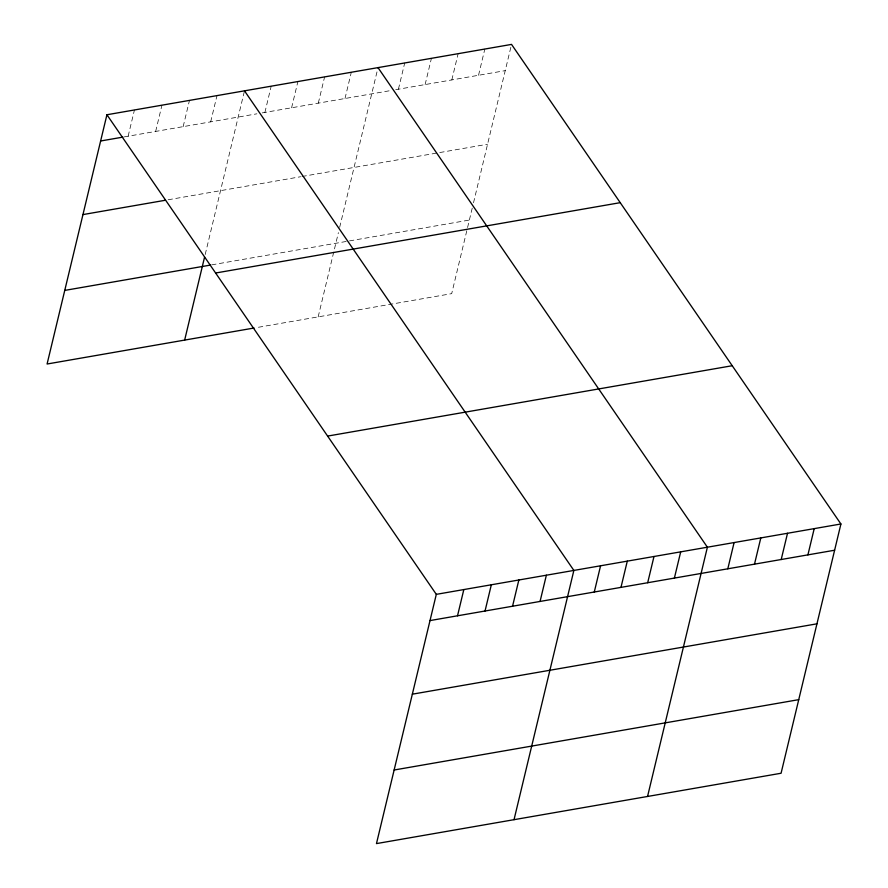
<?xml version="1.0" encoding="UTF-8"?>
<svg xmlns="http://www.w3.org/2000/svg" width="888" height="888" viewBox="0 0 888 888"><rect width="100%" height="100%" fill="white"/><g stroke="black" fill="none" stroke-linecap="round" stroke-linejoin="round"><path stroke-width="0.67" stroke-dasharray="4.44 3.33" d="M128.138 136.208L134.443 109.968M155.655 131.424L161.949 105.184M183.161 126.64L189.466 100.4M210.678 121.856L216.983 95.615M205.195 254.523L244.489 90.831M264.902 112.432L271.195 86.192M291.597 107.781L297.902 81.552M318.304 103.141L324.608 76.901M345.01 98.501L351.304 72.261M318.17 316.872L338.395 232.634M339.671 227.317L378.011 67.621M398.412 89.211L404.717 62.97M425.119 84.571L431.424 58.331M451.826 79.92L458.119 53.691M478.532 75.28L484.826 49.04M472.238 208.092L451.692 293.651L255.422 327.783M473.515 202.764L511.222 45.71M124.209 136.896L256.887 113.819M262.226 112.887L390.409 90.609M395.748 89.677L505.228 70.64M168.121 199.778L300.632 176.734M301.976 176.501L487.568 144.233M211.666 264.868L469.364 220.058"/><path stroke-width="1.33" d="M106.926 114.752L436.308 594.35L376.468 843.6L781.074 773.248L840.914 523.987L511.532 44.4L106.926 114.752L47.086 364.013L254.079 328.016M184.649 340.093L204.551 257.176M457.52 615.795L463.825 589.565M485.037 611.011L491.33 584.781M512.554 606.226L518.847 579.997M540.059 601.442L546.364 575.213M514.03 819.68L573.87 570.429L244.489 90.831M594.283 592.019L600.577 565.778M620.978 587.379L627.283 561.138M647.685 582.728L653.99 556.499M674.392 578.088L680.696 551.848M647.552 796.458L707.392 547.208L378.011 67.621M727.805 568.808L734.099 542.568M754.5 564.158L760.805 537.917M781.207 559.518L787.512 533.277M807.914 554.878L814.207 528.638M100.622 140.992L122.899 137.118M82.961 214.585L165.501 200.233M64.757 290.409L210.334 265.101M215.618 273.016L620.224 202.664M327.617 436.086L732.223 365.723M436.308 594.35L840.914 523.987M430.014 620.579L834.62 550.227M412.343 694.183L816.949 623.82M394.139 770.007L798.745 699.655"/></g></svg>
